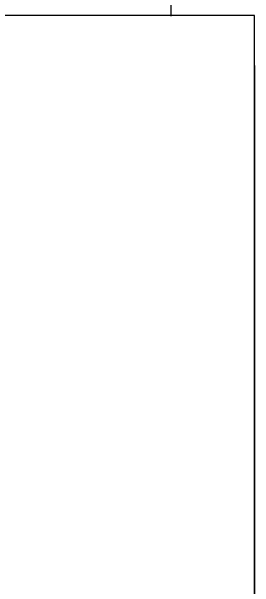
# Model space of a CAD drawing. Extents: x -437689 to -407696, y -55787 to -37037.
# Drawn here: x -433402 to -433184, y -49991 to -49474 of the extents above; entities that cross this region are included whole.
import ezdxf

# ---------------------------------------------------------------- set-up
doc = ezdxf.new("R2010")
doc.units = 0
doc.header["$LTSCALE"] = 150
doc.header["$MEASUREMENT"] = 0
doc.linetypes.add('DASHDOT', pattern=[1, 0.5, -0.25, 0, -0.25])
doc.layers.add('WALL', color=7, linetype='CONTINUOUS')

msp = doc.modelspace()

# ---------------------------------------------------------------- linework, layer by layer
at = {"layer": 'WALL', "color": 9, "linetype": 'DASHDOT', "ltscale": 900}
msp.add_line((-433259.26, -49353.05), (-433259.26, -49478.05), dxfattribs=at)
at = {"layer": 'WALL', "color": 9}
msp.add_line((-433184.26, -49477.61), (-435151.76, -49477.61), dxfattribs=at)
at = {"layer": 'WALL'}
for p, q in [((-433184.26, -50067.61), (-433184.26, -49477.61)), ((-433184.26, -49522.61), (-433184.26, -50022.61)), ((-433184.26, -50022.61), (-433184.26, -49522.61)), ((-433184.26, -49522.61), (-433184.26, -50022.61))]:
    msp.add_line(p, q, dxfattribs=at)

doc.saveas('drawing.dxf')
